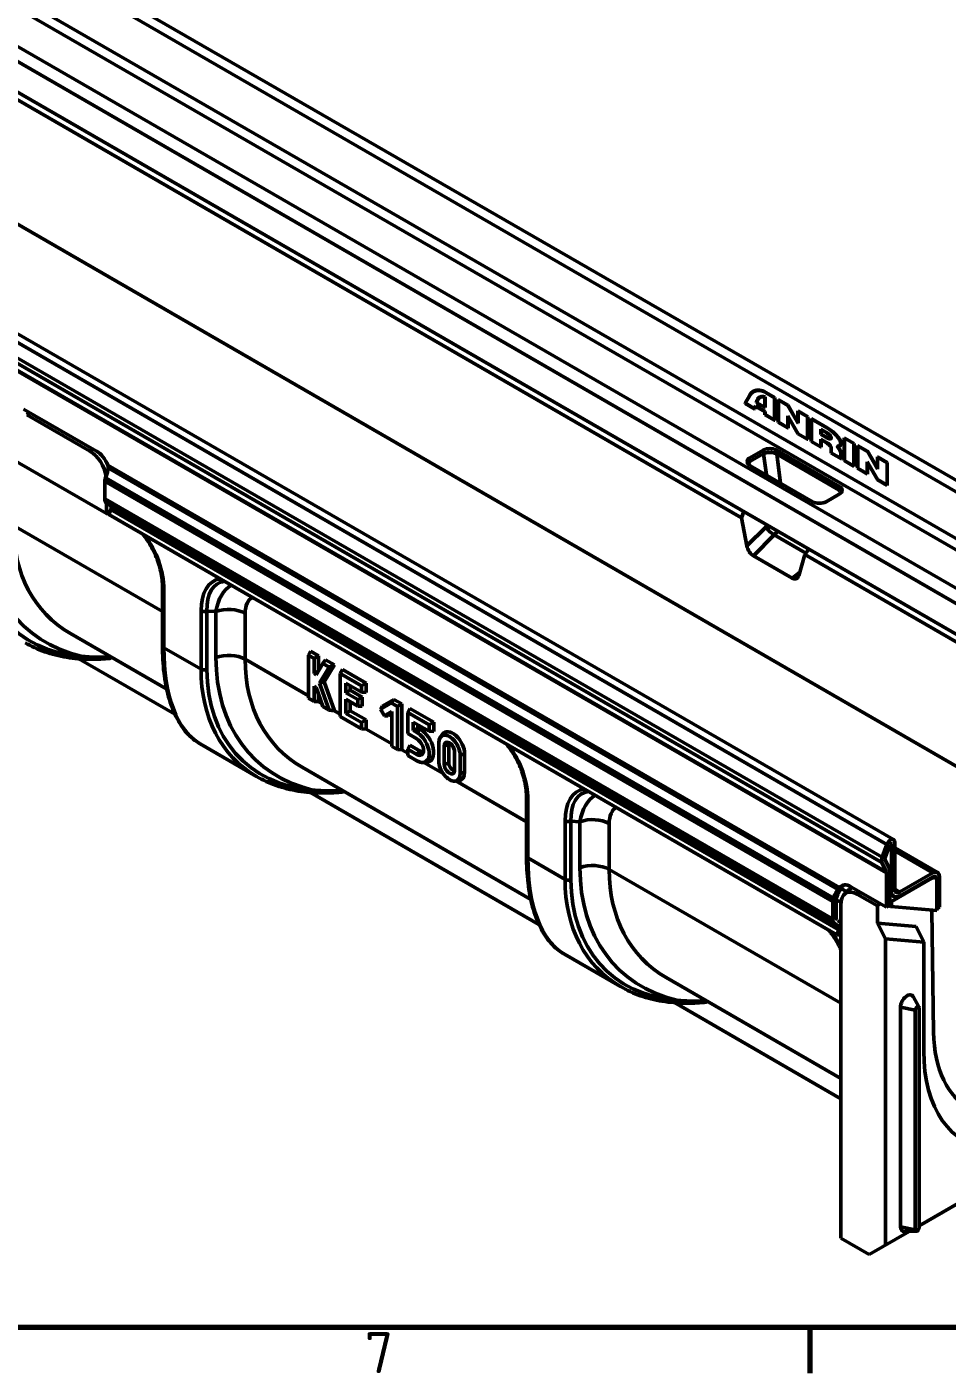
# Model space of a CAD drawing. Header units: millimetres. Extents: x 0 to 1485, y 0 to 1050.
# Drawn here: x 203.9 to 400.6, y 15.3 to 302.9 of the extents above; entities that cross this region are included whole.
import ezdxf

# ---------------------------------------------------------------- set-up
doc = ezdxf.new("R2010")
doc.units = ezdxf.units.MM
doc.header["$LTSCALE"] = 2.5
doc.linetypes.add('Durchgehend', pattern=[0])
for name, color, linetype, lineweight in [('Rahmen (ISO)', 7, 'Continuous', 70), ('Sichtbare Kanten(DIN)', 7, 'Durchgehend', 50), ('Sichtbare tangentiale Kanten(DIN)', 7, 'Durchgehend', 50)]:
    doc.layers.add(name, color=color, linetype=linetype, lineweight=lineweight)
doc.styles.add('Notiztext (DIN)', font='isocpeur.ttf')

# ---------------------------------------------------------------- blocks, each defined once
blk = doc.blocks.new('Ränder Standardrahmen')
at = {"layer": 'Rahmen (ISO)'}
blk.add_line((148.5, 10), (148.5, 6.1), dxfattribs=at)
at = {"layer": 'Rahmen (ISO)', "flags": 128}
blk.add_lwpolyline([(10, 10), (10, 410), (584, 410), (584, 10), (10, 10)], dxfattribs=at)
at = {"layer": 'Rahmen (ISO)', "insert": (110.45, 6.1), "char_height": 3.5, "attachment_point": 7, "style": 'Notiztext (DIN)'}
blk.add_mtext('7', dxfattribs=at)

msp = doc.modelspace()

# ---------------------------------------------------------------- linework, layer by layer
at = {"layer": 'Sichtbare Kanten(DIN)'}
for p, q in [((109.109, 375.403), (462.309, 171.483)), ((98.054, 348.907), (451.254, 144.987)), ((389.123, 129.229), (35.923, 333.149)), ((192.667, 292.649), (356.641, 197.978)), ((361.879, 224.757), (363.749, 223.676)), ((363.696, 223.646), (361.879, 224.695)), ((357.386, 222.452), (358.446, 224.289)), ((357.386, 222.452), (357.454, 222.477)), ((359.507, 221.227), (357.386, 222.452)), ((358.5, 224.288), (357.454, 222.477)), ((357.454, 222.477), (357.472, 222.466)), ((358.494, 224.234), (357.471, 222.463)), ((357.471, 222.463), (357.474, 222.479)), ((357.471, 222.463), (359.465, 221.312)), ((358.511, 224.276), (357.474, 222.479)), ((359.465, 221.312), (359.607, 221.884)), ((359.648, 221.799), (359.507, 221.227)), ((359.517, 221.3), (359.654, 221.856)), ((359.607, 221.884), (361.681, 220.686)), ((359.648, 221.799), (359.667, 221.849)), ((361.628, 220.655), (359.648, 221.799)), ((359.792, 222.634), (359.824, 222.76)), ((359.792, 222.634), (359.854, 222.663)), ((361.681, 221.543), (359.792, 222.634)), ((359.879, 222.763), (359.854, 222.663)), ((359.854, 222.663), (359.861, 222.659)), ((359.875, 222.716), (359.86, 222.656)), ((359.86, 222.656), (361.628, 221.635)), ((359.966, 222.998), (359.983, 223.037)), ((361.628, 221.635), (361.628, 223.805)), ((361.628, 221.635), (361.681, 221.621)), ((361.638, 221.633), (361.681, 221.608)), ((361.681, 223.855), (361.681, 221.543)), ((363.696, 223.646), (363.749, 223.676)), ((363.696, 218.869), (363.696, 223.646)), ((363.749, 223.676), (363.749, 218.778)), ((364.457, 223.268), (366.578, 222.044)), ((364.457, 218.369), (364.457, 223.268)), ((364.51, 223.176), (364.524, 223.229)), ((366.556, 221.995), (364.51, 223.176)), ((364.51, 223.176), (364.51, 218.4)), ((364.512, 223.236), (364.512, 223.187)), ((366.556, 221.995), (366.589, 222.024)), ((368.752, 218.191), (366.556, 221.995)), ((366.578, 222.044), (368.699, 218.369)), ((203.236, 221.227), (218.793, 212.246)), ((203.943, 220.002), (217.378, 212.246)), ((359.465, 221.312), (359.517, 221.3)), ((359.475, 221.31), (359.521, 221.283)), ((361.628, 220.655), (361.681, 220.686)), ((361.628, 220.002), (361.628, 220.655)), ((361.628, 220.002), (361.681, 220.033)), ((363.749, 218.778), (361.628, 220.002)), ((361.681, 220.686), (361.681, 220.033)), ((361.681, 220.033), (363.696, 218.869)), ((363.696, 218.869), (363.749, 218.855)), ((363.707, 218.867), (363.749, 218.842)), ((366.525, 217.236), (366.525, 219.772)), ((366.525, 219.772), (368.721, 215.968)), ((366.578, 219.594), (366.589, 219.661)), ((366.578, 219.594), (366.578, 217.145)), ((368.699, 215.92), (366.578, 219.594)), ((366.581, 219.61), (366.581, 219.676)), ((368.699, 220.819), (370.821, 219.594)), ((368.699, 218.369), (368.699, 220.819)), ((368.752, 220.727), (368.766, 220.78)), ((370.768, 219.563), (368.752, 220.727)), ((368.752, 220.727), (368.752, 218.191)), ((368.755, 220.787), (368.755, 220.737)), ((370.768, 219.563), (370.821, 219.594)), ((370.768, 214.787), (370.768, 219.563)), ((370.821, 219.594), (370.821, 214.695)), ((371.528, 214.287), (371.528, 219.186)), ((371.528, 219.186), (374.922, 217.226)), ((371.581, 219.094), (371.595, 219.147)), ((371.581, 219.094), (371.581, 214.317)), ((374.922, 217.165), (371.581, 219.094)), ((371.583, 219.154), (371.583, 219.104)), ((364.457, 218.369), (364.51, 218.4)), ((366.578, 217.145), (364.457, 218.369)), ((364.51, 218.4), (366.525, 217.236)), ((366.525, 217.236), (366.578, 217.222)), ((366.535, 217.234), (366.578, 217.209)), ((368.699, 218.369), (368.752, 218.323)), ((368.699, 215.92), (368.741, 215.957)), ((370.821, 214.695), (368.699, 215.92)), ((368.721, 215.968), (370.768, 214.787)), ((368.752, 218.306), (368.732, 218.341)), ((373.596, 215.808), (373.596, 216.91)), ((373.596, 216.91), (374.71, 216.267)), ((373.596, 215.808), (373.649, 215.838)), ((374.71, 215.165), (373.596, 215.808)), ((373.649, 216.818), (373.663, 216.871)), ((373.649, 216.818), (373.649, 215.838)), ((374.71, 216.206), (373.649, 216.818)), ((373.649, 215.838), (374.71, 215.226)), ((373.652, 216.878), (373.652, 216.828)), ((370.768, 214.787), (370.821, 214.773)), ((370.778, 214.784), (370.821, 214.759)), ((371.528, 214.287), (371.581, 214.317)), ((373.649, 213.062), (371.528, 214.287)), ((371.581, 214.317), (373.596, 213.154)), ((373.596, 213.154), (373.596, 214.787)), ((373.596, 214.787), (374.71, 214.144)), ((373.596, 213.154), (373.649, 213.14)), ((373.606, 213.151), (373.649, 213.126)), ((373.649, 214.695), (373.663, 214.748)), ((373.649, 214.695), (373.649, 213.062)), ((374.71, 214.083), (373.649, 214.695)), ((373.652, 214.705), (373.652, 214.755)), ((375.485, 214.933), (375.442, 214.938)), ((375.77, 211.837), (375.77, 212.98)), ((375.823, 212.95), (375.823, 211.868)), ((377.154, 213.227), (377.17, 213.267)), ((378.599, 215.103), (380.72, 213.879)), ((378.599, 210.204), (378.599, 215.103)), ((378.652, 215.011), (378.666, 215.064)), ((378.652, 215.011), (378.652, 210.235)), ((380.667, 213.848), (378.652, 215.011)), ((378.654, 215.071), (378.654, 215.022)), ((380.667, 213.848), (380.72, 213.879)), ((380.667, 209.071), (380.667, 213.848)), ((380.72, 213.879), (380.72, 208.98)), ((381.427, 213.47), (383.548, 212.246)), ((381.427, 208.571), (381.427, 213.47)), ((381.48, 213.378), (381.494, 213.431)), ((383.526, 212.197), (381.48, 213.378)), ((381.48, 213.378), (381.48, 208.602)), ((381.483, 213.438), (381.483, 213.389)), ((200.408, 210.748), (220.914, 198.909)), ((358.446, 210.817), (361.275, 212.45)), ((361.275, 211.633), (358.446, 210)), ((364.103, 212.45), (377.538, 204.693)), ((377.538, 203.876), (364.103, 211.633)), ((375.77, 211.837), (375.823, 211.868)), ((378.104, 210.49), (375.77, 211.837)), ((375.823, 211.868), (378.051, 210.582)), ((377.839, 211.133), (377.839, 211.786)), ((377.892, 211.756), (377.892, 211.102)), ((378.051, 210.582), (378.051, 210.711)), ((378.051, 210.582), (378.104, 210.568)), ((378.061, 210.579), (378.104, 210.554)), ((378.104, 210.735), (378.104, 210.49)), ((378.599, 210.204), (378.652, 210.235)), ((380.72, 208.98), (378.599, 210.204)), ((378.652, 210.235), (380.667, 209.071)), ((383.495, 207.438), (383.495, 209.975)), ((383.495, 209.975), (385.692, 206.17)), ((383.526, 212.197), (383.559, 212.226)), ((385.723, 208.393), (383.526, 212.197)), ((383.548, 212.246), (385.67, 208.571)), ((385.67, 211.021), (387.791, 209.796)), ((385.67, 208.571), (385.67, 211.021)), ((385.723, 210.929), (385.737, 210.982)), ((387.738, 209.765), (385.723, 210.929)), ((385.723, 210.929), (385.723, 208.393)), ((385.726, 210.989), (385.726, 210.939)), ((371.881, 201.427), (358.446, 209.184)), ((380.667, 209.071), (380.72, 209.057)), ((380.677, 209.069), (380.72, 209.044)), ((381.427, 208.571), (381.48, 208.602)), ((383.548, 207.347), (381.427, 208.571)), ((381.48, 208.602), (383.495, 207.438)), ((383.495, 207.438), (383.548, 207.424)), ((383.506, 207.436), (383.548, 207.411)), ((383.548, 209.796), (383.56, 209.863)), ((383.548, 209.796), (383.548, 207.347)), ((385.67, 206.122), (383.548, 209.796)), ((383.551, 209.812), (383.551, 209.878)), ((385.67, 208.571), (385.723, 208.525)), ((385.723, 208.508), (385.703, 208.543)), ((387.738, 209.765), (387.791, 209.796)), ((387.738, 204.989), (387.738, 209.765)), ((387.791, 209.796), (387.791, 204.897)), ((220.56, 205.805), (220.56, 202.034)), ((220.867, 206.911), (220.711, 206.522)), ((385.67, 206.122), (385.711, 206.159)), ((387.791, 204.897), (385.67, 206.122)), ((385.692, 206.17), (387.738, 204.989)), ((387.738, 204.989), (387.791, 204.975)), ((387.748, 204.986), (387.791, 204.961)), ((377.538, 203.06), (374.71, 201.427)), ((220.914, 201.158), (220.914, 198.909)), ((220.914, 198.909), (221.541, 198.865)), ((220.974, 201.119), (221.768, 200.66)), ((221.88, 199.739), (221.472, 198.687)), ((221.472, 198.687), (377.035, 108.872)), ((356.641, 197.978), (357.159, 199.312)), ((357.79, 191.974), (356.641, 197.978)), ((367.448, 185.105), (359.166, 189.886)), ((370.151, 190.179), (368.859, 185.583)), ((371.047, 191.294), (370.151, 190.179)), ((370.151, 190.179), (449.663, 144.272)), ((232.914, 170.647), (232.914, 183.147)), ((233.822, 161.375), (213.237, 173.261)), ((235.579, 156.013), (215.019, 167.884)), ((264.107, 168.64), (264.557, 169.494)), ((264.107, 168.64), (265.289, 167.957)), ((264.107, 159.436), (264.107, 168.64)), ((264.557, 169.494), (266.254, 168.514)), ((265.289, 167.957), (266.254, 168.514)), ((265.289, 167.957), (265.289, 164.724)), ((265.728, 164.47), (267.184, 166.863)), ((266.254, 168.514), (266.254, 165.334)), ((267.184, 166.863), (267.735, 167.659)), ((267.184, 166.863), (268.517, 166.094)), ((267.735, 167.659), (269.648, 166.554)), ((265.289, 164.724), (266.203, 165.252)), ((265.289, 164.724), (265.728, 164.47)), ((268.517, 166.094), (266.444, 162.688)), ((269.648, 166.554), (267.442, 162.929)), ((268.517, 166.094), (269.648, 166.554)), ((270.895, 164.721), (271.345, 165.575)), ((270.895, 164.721), (275.471, 162.078)), ((270.895, 155.517), (270.895, 164.721)), ((271.345, 165.575), (276.436, 162.635)), ((265.289, 161.987), (265.289, 158.754)), ((265.728, 161.733), (265.289, 161.987)), ((267.184, 157.66), (265.728, 161.733)), ((267.442, 162.929), (266.444, 162.688)), ((266.444, 162.688), (268.517, 156.89)), ((267.442, 162.929), (269.648, 156.756)), ((272.077, 162.673), (272.077, 160.609)), ((275.471, 160.713), (272.077, 162.673)), ((272.077, 160.609), (273.042, 161.166)), ((273.042, 162.116), (273.042, 161.166)), ((273.042, 161.166), (275.587, 159.696)), ((275.471, 162.078), (276.436, 162.635)), ((275.471, 162.078), (275.471, 160.713)), ((276.436, 162.635), (276.436, 160.676)), ((265.289, 158.754), (264.107, 159.436)), ((265.289, 158.754), (266.254, 158.716)), ((266.254, 160.263), (266.254, 158.716)), ((272.077, 160.609), (274.623, 159.139)), ((274.623, 157.774), (272.077, 159.243)), ((272.077, 159.243), (272.077, 156.2)), ((273.042, 158.687), (273.042, 156.756)), ((274.623, 159.139), (275.587, 159.696)), ((274.623, 159.139), (274.623, 157.774)), ((275.471, 160.713), (276.436, 160.676)), ((275.587, 159.696), (275.587, 157.736)), ((279.487, 157.118), (281.775, 158.439)), ((279.83, 157.736), (282.376, 159.206)), ((281.775, 158.439), (282.376, 159.206)), ((281.775, 158.439), (283.108, 157.669)), ((282.376, 159.206), (284.073, 158.226)), ((283.108, 157.669), (284.073, 158.226)), ((284.073, 158.226), (284.073, 148.428)), ((268.517, 156.89), (267.184, 157.66)), ((268.517, 156.89), (269.648, 156.756)), ((275.471, 152.875), (270.895, 155.517)), ((272.077, 156.2), (273.042, 156.756)), ((272.077, 156.2), (275.471, 154.24)), ((273.042, 156.756), (276.436, 154.797)), ((274.623, 157.774), (275.587, 157.736)), ((279.83, 157.736), (279.487, 157.118)), ((280.323, 155.67), (279.487, 157.118)), ((281.926, 156.595), (280.323, 155.67)), ((280.323, 155.67), (281.03, 155.658)), ((281.926, 156.175), (281.03, 155.658)), ((281.926, 149.148), (281.926, 156.595)), ((283.108, 157.669), (283.108, 148.466)), ((285.77, 157.246), (285.32, 156.392)), ((285.32, 151.892), (285.32, 156.392)), ((285.32, 156.392), (289.896, 153.75)), ((285.77, 157.246), (290.861, 154.307)), ((275.471, 154.24), (276.436, 154.797)), ((275.471, 154.24), (275.471, 152.875)), ((275.471, 152.875), (276.436, 152.837)), ((276.436, 154.797), (276.436, 152.837)), ((286.502, 154.344), (286.502, 152.574)), ((289.896, 152.385), (286.502, 154.344)), ((286.502, 152.574), (287.467, 153.131)), ((286.502, 152.574), (287.269, 152.132)), ((287.467, 153.788), (287.467, 153.131)), ((287.467, 153.131), (287.976, 152.837)), ((289.896, 153.75), (290.861, 154.307)), ((289.896, 153.75), (289.896, 152.385)), ((290.861, 154.307), (290.861, 152.347)), ((253.033, 142.727), (240.997, 149.676)), ((287.269, 150.767), (285.32, 151.892)), ((289.896, 152.385), (290.861, 152.347)), ((291.939, 146.01), (291.939, 149.929)), ((292.247, 151.075), (292.731, 151.761)), ((283.108, 148.466), (281.926, 149.148)), ((283.108, 148.466), (284.073, 148.428)), ((285.32, 148.554), (285.77, 149.408)), ((285.32, 147.189), (285.32, 148.554)), ((285.32, 148.554), (287.269, 147.429)), ((287.269, 146.064), (285.32, 147.189)), ((285.77, 149.408), (287.976, 148.134)), ((293.121, 145.327), (293.121, 149.246)), ((294.085, 149.506), (294.085, 145.587)), ((295.333, 147.969), (295.333, 144.05)), ((296.515, 147.287), (296.515, 143.368)), ((297.479, 147.546), (297.479, 143.627)), ((311.604, 116.468), (262.734, 144.683)), ((288.586, 145.712), (289.422, 145.788)), ((295.374, 141.74), (296.21, 141.817)), ((313.361, 111.106), (264.516, 139.307)), ((310.696, 125.739), (310.696, 138.239)), ((386.688, 125.453), (387.727, 128.199)), ((388.344, 128.157), (387.306, 125.412)), ((388.675, 118.246), (388.675, 128.248)), ((389.382, 128.657), (389.382, 118.655)), ((398.514, 122.224), (389.382, 127.496)), ((387.587, 122.266), (386.635, 124.354)), ((387.288, 125.045), (388.24, 122.957)), ((387.614, 114.776), (387.614, 122.125)), ((388.321, 122.533), (388.321, 115.185)), ((388.675, 116.001), (397.337, 121.002)), ((390.443, 118.042), (397.514, 122.125)), ((397.514, 121.308), (390.443, 117.226)), ((398.087, 121.076), (397.606, 121.354)), ((398.928, 121.308), (398.928, 114.776)), ((377.921, 118.821), (379.171, 118.1)), ((378.58, 117.513), (379.605, 118.53)), ((380.013, 119.165), (387.614, 114.776)), ((398.398, 120.39), (398.398, 114.093)), ((376.124, 112.22), (376.124, 115.99)), ((376.275, 116.707), (376.431, 117.097)), ((376.831, 116.398), (376.831, 112.628)), ((376.831, 116.389), (377.9, 115.771)), ((377.255, 117.573), (376.881, 116.637)), ((377.892, 44.047), (377.892, 115.491)), ((385.67, 115.082), (381.427, 117.532)), ((385.67, 115.082), (386.253, 115.562)), ((385.67, 111.4), (385.67, 115.082)), ((387.614, 114.776), (388.321, 115.185)), ((388.203, 115.116), (388.545, 114.973)), ((389.193, 117.102), (388.321, 117.605)), ((388.321, 116.205), (388.675, 116.001)), ((388.321, 115.284), (388.675, 115.08)), ((388.545, 114.973), (388.675, 115.08)), ((388.675, 115.08), (388.675, 116.001)), ((388.545, 114.973), (398.398, 114.093)), ((397.078, 114.211), (397.337, 114.062)), ((397.337, 114.062), (397.694, 88.079)), ((398.928, 114.776), (398.398, 114.47)), ((377.331, 110.845), (376.537, 111.304)), ((377.035, 108.872), (377.443, 109.925)), ((377.038, 112.17), (377.184, 112.085)), ((377.184, 111.898), (377.892, 111.49)), ((377.892, 109.447), (377.647, 108.818)), ((385.67, 111.4), (393.956, 110.66)), ((387.438, 108.022), (385.67, 111.4)), ((395.569, 107.296), (393.956, 110.66)), ((377.647, 108.818), (377.035, 108.872)), ((395.569, 107.296), (387.438, 108.022)), ((387.438, 42.618), (387.438, 108.022)), ((395.569, 84.056), (395.569, 107.296)), ((330.814, 97.82), (318.779, 104.769)), ((377.892, 78.197), (340.516, 99.776)), ((394.538, 93.471), (393.308, 95.707)), ((377.892, 73.849), (342.298, 94.399)), ((390.62, 46.497), (390.62, 93.445)), ((393.73, 45.843), (393.73, 92.792)), ((394.58, 93.282), (394.58, 46.334)), ((394.58, 46.742), (463.098, 86.301)), ((383.902, 40.577), (377.892, 44.047)), ((383.902, 40.577), (392.444, 45.509)), ((393.97, 45.54), (391.419, 45.488))]:
    msp.add_line(p, q, dxfattribs=at)
for centre, major_axis, ratio, start_param, end_param in [((361.879, 220.326), (-2.714, 4.7), 0.5773503, 5.4977871, 6.6049359), ((361.879, 220.326), (-2.676, 4.635), 0.5773503, 5.4977871, 6.6049359), ((361.914, 220.346), (-2.699, 4.675), 0.5773503, 5.8686219, 6.6049359), ((361.914, 220.346), (-2.69, 4.66), 0.5773503, 5.5773917, 6.6049359), ((362.335, 220.585), (-1.831, 3.171), 0.5773503, 5.7532065, 6.8236048), ((362.335, 220.585), (-1.793, 3.106), 0.5773503, 5.7803822, 6.8236048), ((362.371, 220.606), (-1.816, 3.146), 0.5773503, 5.871519, 6.8236048), ((362.371, 220.606), (-1.808, 3.131), 0.5773503, 5.7708753, 6.7037196), ((377.189, 213.248), (-0.0144, 0.025), 0.5773503, 5.9948561, 6.7037196), ((217.378, 208.163), (2.5, -4.33), 0.5773503, 0.9653642, 2.3561945), ((218.793, 208.98), (2, -3.464), 0.5773503, 1.3246475, 2.3561945), ((359.86, 210), (-2, 0), 0.5773503, 5.4977871, 7.0685835), ((359.86, 209.184), (-2, 0), 0.5773503, 5.4977871, 5.9218182), ((362.689, 211.633), (2, 0), 0.5773503, 0.7853982, 2.3561945), ((362.689, 210.817), (-2, 0), 0.5773503, 3.9269908, 5.4977871), ((378.104, 210.98), (-0.188, 0.325), 0.5773503, 0.7853982, 2.1548366), ((378.104, 210.98), (0.15, -0.26), 0.5773503, 3.9269908, 5.4977871), ((218.039, 208.544), (-1.109, -4.484), 0.6928203, 1.3734008, 1.7684656), ((221.621, 206.417), (-0.75, -1.299), 0.5773503, 4.9573676, 5.4977871), ((376.124, 203.876), (2, 0), 0.5773503, 5.4977871, 7.0685835), ((221.975, 202.851), (-1, -1.732), 0.5773503, 5.4977871, 6.2826297), ((373.295, 202.243), (-2, 0), 0.5773503, 0.7853982, 2.3561945), ((376.124, 203.06), (2, 0), 0.5773503, 0.3613671, 0.7853982), ((221.267, 199.794), (0.5, 0.866), 0.5773503, 4.9741884, 6.2826297), ((359.161, 191.613), (0.951, -1.832), 0.5738485, 4.2329504, 5.5510665), ((367.499, 186.8), (0.927, -1.799), 0.5968227, 5.5349956, 6.8531117), ((287.976, 149.506), (2.04, -3.533), 0.5773503, 6.0228901, 8.6393798), ((294.934, 149.016), (-1.8, 3.118), 0.5773503, 3.9269908, 6.5434805), ((287.269, 149.098), (1.858, -3.218), 0.5773503, 5.4977871, 8.6393798), ((287.269, 149.098), (1.022, -1.77), 0.5773503, 5.4977871, 8.6393798), ((294.227, 148.608), (-1.618, 2.802), 0.5773503, 3.9269908, 7.0685835), ((294.227, 148.608), (-0.782, 1.354), 0.5773503, 3.9269908, 7.0685835), ((294.934, 149.016), (-0.6, 1.039), 0.5773503, 0.2972158, 0.7853982), ((287.976, 149.506), (0.84, -1.455), 0.5773503, 5.4977871, 6.1471137), ((294.227, 144.689), (1.618, -2.802), 0.5773503, 3.9269908, 7.0685835), ((294.227, 144.689), (0.782, -1.354), 0.5773503, 3.9269908, 7.0685835), ((294.934, 145.097), (0.6, -1.039), 0.5773503, 3.9269908, 5.9859695), ((294.934, 145.097), (1.8, -3.118), 0.5773503, 6.0228901, 7.0685835), ((388.498, 128.146), (0.625, 1.083), 0.5773503, 5.4977871, 8.1298969), ((388.498, 128.146), (0.125, 0.217), 0.5773503, 5.4977871, 8.1298969), ((387.614, 125.391), (-0.75, -1.299), 0.5773503, 4.9883043, 5.8925783), ((387.614, 125.391), (-0.25, -0.433), 0.5773503, 4.9883043, 5.8925783), ((387.261, 121.921), (0.25, 0.433), 0.5773503, 5.4977871, 5.8925783), ((387.261, 121.921), (0.75, 1.299), 0.5773503, 5.4977871, 5.8925783), ((397.337, 119.777), (0.75, 1.299), 0.5773503, 5.4977871, 7.0685835), ((397.514, 120.492), (1, 1.732), 0.5773503, 5.4977871, 7.0685835), ((397.514, 120.492), (0.5, 0.866), 0.5773503, 5.5824144, 7.0685835), ((379.259, 115.464), (1.109, 4.484), 0.6928203, 0.9783359, 1.3734008), ((380.084, 115.94), (1.109, 4.484), 0.6928203, 1.1142662, 1.3734008), ((380.013, 115.899), (-2, 3.464), 0.5773503, 5.4977871, 6.5293342), ((381.427, 113.449), (-2.5, 4.33), 0.5773503, 5.4977871, 7.0685835), ((380.72, 116.307), (-2, 3.464), 0.5773503, 0.1777106, 0.2461488), ((382.665, 114.164), (-2.686, 4.652), 0.5773503, 6.1559078, 6.4340572), ((390.443, 119.267), (-1.25, -2.165), 0.5773503, 5.4977871, 7.0685835), ((390.443, 119.267), (-0.75, -1.299), 0.5773503, 5.4977871, 7.0685835), ((425.268, 101.202), (-21, -36.373), 0.5773503, 5.4977871, 8.6393798), ((377.184, 116.602), (0.75, 1.299), 0.5773503, 1.815775, 2.3561945), ((377.184, 116.602), (-0.25, -0.433), 0.5773503, 4.9573676, 5.4977871), ((423.5, 103.447), (-18.25, -31.61), 0.5773503, 5.5135155, 8.6236514), ((377.538, 113.036), (-1, -1.732), 0.5773503, 5.4977871, 6.2826297), ((377.538, 113.036), (-0.5, -0.866), 0.5773503, 5.4977871, 6.2826297), ((376.831, 109.979), (0.5, 0.866), 0.5773503, 4.9741884, 6.2826297), ((392.034, 94.262), (1, 1.732), 0.5773503, 5.9471685, 8.6393798), ((394.155, 93.037), (0.301, 0.521), 0.5773503, 5.4977871, 8.6393798), ((392.034, 47.313), (-1, -1.732), 0.5773503, 5.4977871, 6.6192021), ((394.155, 46.088), (-0.301, -0.521), 0.5773503, 5.4977871, 8.6393798)]:
    msp.add_ellipse(centre, major_axis=major_axis, ratio=ratio, start_param=start_param, end_param=end_param, dxfattribs=at)
msp.add_rational_spline([(361.628, 223.805), (361.655, 223.824), (361.681, 223.843)], [1, 1.00000000002, 1.00000000001], degree=2, dxfattribs=at)
for points, knots in [([(374.71, 216.267), (375.001, 216.098), (375.435, 215.758), (375.765, 215.323), (375.852, 215.056), (375.765, 214.89), (375.435, 214.835), (375.001, 214.996), (374.71, 215.165)], [-3.1415927, -3.1415927, -3.1415927, -3.1415927, -2.3561945, -1.9634954, -1.5707963, -1.1780972, -0.7853982, 0, 0, 0, 0]), ([(374.71, 215.226), (374.987, 215.065), (375.54, 214.852), (375.77, 214.975), (375.77, 215.232), (375.54, 215.62), (374.987, 216.045), (374.71, 216.206)], [-1.5707963, -1.5707963, -1.5707963, -1.5707963, -0.7853982, 0, 0, 0.7853982, 1.5707963, 1.5707963, 1.5707963, 1.5707963]), ([(377.046, 213.29), (377.433, 213.288), (377.828, 213.486), (377.86, 214.083), (377.564, 214.849), (376.617, 216.004), (375.487, 216.839), (374.922, 217.165)], [-2.3259297, -2.3259297, -2.3259297, -2.3259297, -1.7444473, -1.4537061, -1.1629649, -0.5814824, 0, 0, 0, 0]), ([(374.71, 214.144), (375.001, 213.976), (375.435, 213.635), (375.765, 213.2), (375.823, 213.022), (375.823, 212.95)], [-3.1415927, -3.1415927, -3.1415927, -3.1415927, -2.3561945, -1.9634954, -1.5707963, -1.5707963, -1.5707963, -1.5707963]), ([(374.943, 215.103), (375.162, 214.997), (375.502, 214.888), (375.743, 214.93), (375.803, 214.99), (375.816, 215.012)], [0.1805446, 0.1805446, 0.1805446, 0.1805446, 0.7853982, 1.1780972, 1.3603397, 1.3603397, 1.3603397, 1.3603397]), ([(375.485, 214.933), (375.491, 214.932), (375.682, 214.908), (375.804, 214.958), (375.823, 215.076)], [-0.80845645, -0.80845645, -0.80845645, -0.80845645, -0.78539816, -0.06819823, -0.06819823, -0.06819823, -0.06819823]), ([(377.046, 213.29), (377.059, 213.289), (377.073, 213.288), (377.1, 213.286), (377.113, 213.285), (377.127, 213.284)], [-0.016314016, -0.016314016, -0.016314016, -0.016314016, -0.008119717, -0.008119717, 0, 0, 0, 0]), ([(377.179, 213.274), (377.438, 213.287), (377.635, 213.364), (377.797, 213.536), (377.828, 213.583), (377.851, 213.634)], [-0.72039443, -0.72039443, -0.72039443, -0.72039443, -0.32083258, -0.32083258, -0.19554507, -0.19554507, -0.19554507, -0.19554507]), ([(221.22, 209.255), (221.27, 209.128), (221.304, 208.982), (221.31, 208.78), (221.308, 208.725), (221.302, 208.671)], [0.3481471, 0.3481471, 0.3481471, 0.3481471, 0.4317919, 0.4317919, 0.46276079, 0.46276079, 0.46276079, 0.46276079]), ([(232.914, 183.147), (232.914, 183.683), (232.882, 184.239), (232.753, 185.372), (232.656, 185.95), (232.399, 187.115), (232.238, 187.701), (231.858, 188.869), (231.638, 189.45), (231.147, 190.586), (230.876, 191.14), (230.295, 192.202), (229.987, 192.71), (229.349, 193.66), (229.022, 194.104), (228.681, 194.525)], [-1.0974371, -1.0974371, -1.0974371, -1.0974371, -0.9491555, -0.9491555, -0.800874, -0.800874, -0.6525924, -0.6525924, -0.5043109, -0.5043109, -0.3577959, -0.3577959, -0.2155561, -0.2155561, -0.0804308, -0.0804308, -0.0804308, -0.0804308]), ([(203.535, 171.305), (204.198, 170.922), (204.884, 170.569), (206.295, 169.925), (207.02, 169.633), (208.508, 169.114), (209.27, 168.886), (210.827, 168.493), (211.622, 168.328), (213.241, 168.063), (214.064, 167.962), (214.901, 167.893)], [0.78539816, 0.78539816, 0.78539816, 0.78539816, 0.85301939, 0.85301939, 0.92064061, 0.92064061, 0.98826184, 0.98826184, 1.05588307, 1.05588307, 1.12350429, 1.12350429, 1.12350429, 1.12350429]), ([(240.997, 149.676), (240.468, 149.981), (239.961, 150.335), (238.998, 151.133), (238.541, 151.577), (237.679, 152.55), (237.275, 153.079), (236.518, 154.216), (236.167, 154.824), (235.518, 156.115), (235.22, 156.798), (234.678, 158.235), (234.434, 158.988), (234, 160.561), (233.81, 161.381), (233.484, 163.082), (233.348, 163.963), (233.131, 165.781), (233.05, 166.719), (232.941, 168.646), (232.914, 169.635), (232.914, 170.647)], [-0.78539816, -0.78539816, -0.78539816, -0.78539816, -0.70685835, -0.70685835, -0.62831853, -0.62831853, -0.54977871, -0.54977871, -0.4712389, -0.4712389, -0.39269908, -0.39269908, -0.31415927, -0.31415927, -0.23561945, -0.23561945, -0.15707963, -0.15707963, -0.07853982, -0.07853982, 0, 0, 0, 0]), ([(214.901, 167.893), (215.338, 167.858), (215.78, 167.83), (216.671, 167.792), (217.12, 167.78), (218.026, 167.775), (218.483, 167.78), (219.402, 167.806), (219.865, 167.828), (220.796, 167.886), (221.265, 167.923), (221.736, 167.967)], [0, 0, 0, 0, 0.335326, 0.335326, 0.6706519, 0.6706519, 1.0059779, 1.0059779, 1.3413038, 1.3413038, 1.6766298, 1.6766298, 1.6766298, 1.6766298]), ([(222.068, 168.162), (222.049, 168.136), (222.029, 168.112), (221.942, 168.03), (221.865, 167.99), (221.766, 167.971), (221.751, 167.969), (221.736, 167.967)], [0.04943643, 0.04943643, 0.04943643, 0.04943643, 0.07585795, 0.07585795, 0.15222299, 0.15222299, 0.16574906, 0.16574906, 0.16574906, 0.16574906]), ([(310.696, 138.239), (310.696, 138.776), (310.663, 139.331), (310.534, 140.465), (310.437, 141.043), (310.18, 142.207), (310.02, 142.794), (309.64, 143.962), (309.42, 144.543), (308.928, 145.678), (308.657, 146.233), (308.077, 147.295), (307.768, 147.802), (307.131, 148.752), (306.804, 149.196), (306.463, 149.617)], [-1.0974371, -1.0974371, -1.0974371, -1.0974371, -0.9491555, -0.9491555, -0.800874, -0.800874, -0.6525924, -0.6525924, -0.5043109, -0.5043109, -0.3577959, -0.3577959, -0.2155561, -0.2155561, -0.0804308, -0.0804308, -0.0804308, -0.0804308]), ([(253.033, 142.727), (253.696, 142.344), (254.381, 141.991), (255.792, 141.347), (256.518, 141.056), (258.005, 140.537), (258.767, 140.308), (260.324, 139.915), (261.119, 139.75), (262.738, 139.485), (263.562, 139.385), (264.398, 139.316)], [0.78539816, 0.78539816, 0.78539816, 0.78539816, 0.85301939, 0.85301939, 0.92064061, 0.92064061, 0.98826184, 0.98826184, 1.05588307, 1.05588307, 1.12350429, 1.12350429, 1.12350429, 1.12350429]), ([(264.398, 139.316), (264.836, 139.28), (265.277, 139.253), (266.168, 139.214), (266.618, 139.203), (267.524, 139.197), (267.98, 139.203), (268.899, 139.229), (269.362, 139.25), (270.294, 139.309), (270.762, 139.346), (271.233, 139.39)], [0, 0, 0, 0, 0.3353132, 0.3353132, 0.6706263, 0.6706263, 1.0059395, 1.0059395, 1.3412526, 1.3412526, 1.6765658, 1.6765658, 1.6765658, 1.6765658]), ([(271.566, 139.584), (271.547, 139.558), (271.526, 139.535), (271.439, 139.453), (271.363, 139.413), (271.263, 139.394), (271.248, 139.392), (271.233, 139.39)], [0.04943643, 0.04943643, 0.04943643, 0.04943643, 0.07585795, 0.07585795, 0.15222298, 0.15222298, 0.16574906, 0.16574906, 0.16574906, 0.16574906]), ([(318.779, 104.769), (318.25, 105.074), (317.743, 105.428), (316.779, 106.225), (316.323, 106.67), (315.461, 107.643), (315.056, 108.171), (314.3, 109.308), (313.949, 109.917), (313.3, 111.208), (313.002, 111.891), (312.46, 113.328), (312.216, 114.081), (311.782, 115.654), (311.592, 116.474), (311.266, 118.174), (311.13, 119.055), (310.913, 120.874), (310.831, 121.812), (310.723, 123.739), (310.696, 124.728), (310.696, 125.739)], [-0.78539816, -0.78539816, -0.78539816, -0.78539816, -0.70685835, -0.70685835, -0.62831853, -0.62831853, -0.54977871, -0.54977871, -0.4712389, -0.4712389, -0.39269908, -0.39269908, -0.31415927, -0.31415927, -0.23561945, -0.23561945, -0.15707963, -0.15707963, -0.07853982, -0.07853982, 0, 0, 0, 0]), ([(377.302, 118.605), (377.333, 118.644), (377.363, 118.682), (377.47, 118.82), (377.535, 118.909), (377.586, 118.977)], [0.86685526, 0.86685526, 0.86685526, 0.86685526, 0.89782415, 0.89782415, 0.98146895, 0.98146895, 0.98146895, 0.98146895]), ([(378.293, 119.386), (378.266, 119.35), (378.239, 119.311), (378.124, 119.144), (378.03, 118.994), (377.888, 118.769), (377.838, 118.689), (377.785, 118.606)], [5.55478322, 5.55478322, 5.55478322, 5.55478322, 5.5957597, 5.5957597, 5.7189555, 5.7189555, 5.77630773, 5.77630773, 5.77630773, 5.77630773]), ([(377.892, 105.689), (377.753, 105.992), (377.608, 106.293), (377.204, 107.075), (376.934, 107.549), (376.36, 108.466), (376.057, 108.909), (375.606, 109.51), (375.469, 109.685), (375.331, 109.856)], [-0.47518096, -0.47518096, -0.47518096, -0.47518096, -0.39577468, -0.39577468, -0.26558249, -0.26558249, -0.13539029, -0.13539029, -0.08042895, -0.08042895, -0.08042895, -0.08042895]), ([(330.814, 97.82), (331.478, 97.437), (332.163, 97.084), (333.574, 96.44), (334.299, 96.149), (335.787, 95.629), (336.549, 95.401), (338.106, 95.008), (338.901, 94.843), (340.52, 94.578), (341.344, 94.477), (342.18, 94.409)], [0.78539816, 0.78539816, 0.78539816, 0.78539816, 0.85301939, 0.85301939, 0.92064061, 0.92064061, 0.98826184, 0.98826184, 1.05588307, 1.05588307, 1.12350429, 1.12350429, 1.12350429, 1.12350429]), ([(342.18, 94.409), (342.617, 94.373), (343.059, 94.345), (343.95, 94.307), (344.399, 94.296), (345.305, 94.29), (345.762, 94.295), (346.681, 94.322), (347.144, 94.343), (348.075, 94.401), (348.544, 94.438), (349.015, 94.483)], [0, 0, 0, 0, 0.3353136, 0.3353136, 0.6706273, 0.6706273, 1.0059409, 1.0059409, 1.3412546, 1.3412546, 1.6765682, 1.6765682, 1.6765682, 1.6765682]), ([(349.348, 94.677), (349.329, 94.651), (349.308, 94.628), (349.221, 94.545), (349.144, 94.506), (349.045, 94.486), (349.03, 94.484), (349.015, 94.483)], [0.04943643, 0.04943643, 0.04943643, 0.04943643, 0.07585795, 0.07585795, 0.15222298, 0.15222298, 0.16574906, 0.16574906, 0.16574906, 0.16574906])]:
    msp.add_open_spline(points, degree=3, knots=knots, dxfattribs=at)
for points, degree in [([(374.922, 217.226), (375.489, 216.899), (376.622, 216.061), (377.779, 214.655), (378.024, 213.548), (377.528, 213.246), (377.154, 213.227)], 3), ([(375.77, 212.98), (375.77, 213.109), (375.54, 213.497), (374.987, 213.922), (374.71, 214.083)], 3), ([(377.839, 211.786), (377.839, 211.977), (377.699, 212.439), (377.298, 213.002), (377.046, 213.29)], 3), ([(377.127, 213.284), (377.58, 213.291), (377.856, 213.491), (377.89, 213.842)], 3), ([(377.161, 213.244), (377.149, 213.257), (377.138, 213.271), (377.127, 213.284)], 3), ([(377.154, 213.227), (377.39, 212.946), (377.762, 212.398), (377.892, 211.945), (377.892, 211.756)], 3), ([(378.051, 210.711), (378.077, 210.724), (378.101, 210.736)], 2)]:
    msp.add_open_spline(points, degree=degree, dxfattribs=at)
at = {"layer": 'Sichtbare tangentiale Kanten(DIN)'}
for p, q in [((460.8, 169.89), (107.6, 373.81)), ((460.8, 159.888), (107.6, 363.808)), ((459.739, 158.051), (106.539, 361.971)), ((452.668, 153.968), (99.468, 357.888)), ((451.254, 151.519), (98.054, 355.439)), ((34.527, 332.119), (387.727, 128.199)), ((33.435, 328.274), (386.635, 124.354)), ((33.489, 329.373), (386.688, 125.453)), ((34.387, 326.186), (387.587, 122.266)), ((34.414, 326.045), (387.614, 122.125)), ((449.306, 117.878), (99.288, 319.961)), ((361.879, 224.695), (361.912, 224.737)), ((358.446, 224.289), (358.5, 224.288)), ((358.494, 224.234), (358.511, 224.276)), ((359.824, 222.76), (359.879, 222.763)), ((203.943, 220.002), (204.526, 220.482)), ((374.71, 216.206), (374.743, 216.247)), ((374.922, 217.165), (374.955, 217.207)), ((374.71, 215.165), (374.743, 215.207)), ((374.71, 214.083), (374.743, 214.124)), ((375.77, 212.98), (375.821, 212.988)), ((377.154, 213.227), (377.179, 213.274)), ((217.378, 212.246), (217.962, 212.725)), ((358.446, 210.817), (358.446, 210)), ((361.275, 212.45), (361.275, 211.633)), ((361.352, 211.675), (361.951, 207.16)), ((364.103, 212.45), (364.103, 211.633)), ((365, 205.4), (364.179, 211.59)), ((377.839, 211.786), (377.891, 211.794)), ((377.839, 211.133), (377.892, 211.141)), ((221.22, 209.255), (377.586, 118.977)), ((221.302, 208.671), (377.302, 118.605)), ((220.56, 205.805), (376.124, 115.99)), ((220.711, 206.522), (376.275, 116.707)), ((377.538, 204.693), (377.538, 203.876)), ((220.56, 202.034), (376.124, 112.22)), ((220.974, 201.119), (376.537, 111.304)), ((221.768, 200.66), (377.331, 110.845)), ((221.88, 199.739), (377.443, 109.925)), ((232.914, 177.965), (201.088, 196.339)), ((361.911, 196.095), (357.79, 191.974)), ((359.166, 189.886), (363.643, 194.363)), ((363.643, 194.363), (370.385, 190.47)), ((369.088, 186.398), (367.448, 185.105)), ((233.207, 170.238), (233.207, 182.738)), ((241.148, 178.153), (241.148, 165.654)), ((242.4, 165.578), (242.4, 178.077)), ((242.4, 178.077), (244.327, 177.944)), ((244.327, 177.944), (244.327, 168.142)), ((250.585, 167.762), (250.585, 177.564)), ((241.148, 165.654), (233.207, 170.238)), ((264.107, 159.955), (250.585, 167.762)), ((266.95, 158.314), (266.254, 158.716)), ((270.895, 156.036), (269.648, 156.756)), ((281.926, 149.668), (276.436, 152.837)), ((287.269, 152.132), (287.976, 152.837)), ((285.32, 147.708), (284.073, 148.428)), ((287.269, 147.429), (287.976, 148.134)), ((293.121, 149.246), (294.085, 149.506)), ((296.515, 147.287), (297.479, 147.546)), ((292.864, 143.352), (288.751, 145.727)), ((294.085, 145.587), (293.121, 145.327)), ((310.696, 133.057), (295.618, 141.762)), ((296.515, 143.368), (297.479, 143.627)), ((310.988, 125.331), (310.988, 137.831)), ((318.93, 133.246), (318.93, 120.746)), ((320.181, 120.67), (320.181, 133.17)), ((320.181, 133.17), (322.108, 133.037)), ((322.108, 133.037), (322.108, 123.235)), ((328.367, 122.855), (328.367, 132.657)), ((388.498, 128.351), (388.675, 128.248)), ((389.382, 126.82), (397.514, 122.125)), ((318.93, 120.746), (310.988, 125.331)), ((377.892, 94.262), (328.367, 122.855)), ((397.16, 121.104), (397.337, 121.002)), ((381.427, 117.532), (382.01, 118.012)), ((388.321, 118.45), (388.675, 118.246)), ((389.382, 118.655), (390.443, 118.042)), ((376.431, 117.097), (377.255, 117.573)), ((390.62, 93.445), (393.73, 92.792)), ((390.62, 46.497), (393.73, 45.843))]:
    msp.add_line(p, q, dxfattribs=at)
for centre, major_axis, ratio, start_param, end_param in [((239.843, 213.596), (-36.446, -38.823), 0.6804972, 5.6559463, 6.6560813), ((242.566, 211.175), (34.136, 34.242), 0.6881335, 2.5374237, 3.3228218), ((360.813, 198.461), (-0.662, -3), 0.6979017, 0.8299382, 0.9817849), ((363.277, 195.729), (-1.414, 1.414), 0.4472136, 0.9117383, 2.2298544), ((232.772, 209.103), (32.28, 34.386), 0.6804972, 2.5143537, 3.637858), ((223.809, 187.135), (-5.688, 11.948), 0.6261173, 4.0622863, 5.0318193), ((362.179, 198.095), (1.769, 4.718), 0.6599751, 4.0793872, 4.307553), ((250.546, 171.699), (-6.509, 12.886), 0.526065, 6.1193668, 7.0888997), ((251.253, 172.107), (-6.448, 11.886), 0.5111949, 6.0763987, 7.0781551), ((233.914, 183.147), (-1, 0), 0.5773503, 0, 0.7853982), ((252.11, 172.048), (-3.541, 11.988), 0.5961298, 0.1433574, 0.8907659), ((247.05, 175.523), (5, 0), 0.5773503, 0.7853982, 2.146755), ((255.646, 174.089), (-3.505, 6.939), 0.526065, 0.0118823, 0.8057144), ((241.855, 178.562), (-1, 0), 0.5773503, 0.7853982, 2.146755), ((233.914, 170.647), (-1, 0), 0.5773503, 0, 0.7853982), ((259.805, 193.665), (17.491, 44.624), 0.4490587, 2.2884122, 3.0738104), ((214.983, 168.89), (-0.082, -0.997), 0.6478341, 0, 1.1172713), ((247.05, 165.721), (5, 0), 0.5773503, 0.7853982, 2.146755), ((289.341, 185.019), (-36.446, -38.823), 0.6804972, 5.6559463, 6.6560813), ((292.064, 182.598), (34.136, 34.242), 0.6881335, 2.5374237, 3.3228218), ((241.855, 166.062), (-1, 0), 0.5773503, 0.7853982, 2.146755), ((281.725, 181.01), (-32.746, -35.296), 0.6788764, 5.6514727, 6.4368709), ((282.269, 180.526), (32.28, 34.386), 0.6804972, 2.5143537, 3.637858), ((301.591, 142.228), (-5.688, 11.948), 0.6261173, 4.0622863, 5.0318193), ((264.48, 140.313), (-0.082, -0.997), 0.6478341, 0, 1.1172713), ((311.696, 138.239), (-1, 0), 0.5773503, 0, 0.7853982), ((328.327, 126.791), (-6.509, 12.886), 0.526065, 6.1193668, 7.0888997), ((329.035, 127.199), (-6.448, 11.886), 0.5111949, 6.0763987, 7.0781551), ((329.892, 127.14), (-3.541, 11.988), 0.5961298, 0.1433574, 0.8907659), ((333.428, 129.181), (-3.505, 6.939), 0.526065, 0.0118823, 0.8057144), ((319.637, 133.654), (1, 0), 0.5773503, 3.9269908, 5.2883476), ((324.832, 130.616), (5, 0), 0.5773503, 0.7853982, 2.146755), ((311.696, 125.739), (-1, 0), 0.5773503, 0, 0.7853982), ((337.587, 148.758), (17.491, 44.624), 0.4490587, 2.2884122, 3.0738104), ((324.832, 120.813), (5, 0), 0.5773503, 0.7853982, 2.146755), ((367.122, 140.112), (-36.446, -38.823), 0.6804972, 5.6559463, 6.6560813), ((369.846, 137.691), (34.136, 34.242), 0.6881335, 2.5374237, 3.3228218), ((319.637, 121.154), (1, 0), 0.5773503, 3.9269908, 5.2883476), ((359.506, 136.103), (-32.746, -35.296), 0.6788764, 5.6514727, 6.4368709), ((360.051, 135.619), (32.28, 34.386), 0.6804972, 2.5143537, 3.637858), ((370.458, 102.467), (-5.688, 11.948), 0.6261173, 4.7207261, 5.0318193), ((342.262, 95.405), (-0.082, -0.997), 0.6478341, 0, 1.1172713)]:
    msp.add_ellipse(centre, major_axis=major_axis, ratio=ratio, start_param=start_param, end_param=end_param, dxfattribs=at)
for points, knots in [([(221.82, 168.305), (221.41, 168.278), (221.003, 168.258), (220.016, 168.222), (219.44, 168.214), (218.869, 168.219), (218.299, 168.224), (217.735, 168.242), (216.62, 168.304), (216.07, 168.348), (215.527, 168.406)], [-1.6040047, -1.6040047, -1.6040047, -1.6040047, -1.302257, -1.302257, -0.8681713, -0.8681713, -0.8681713, -0.4340857, -0.4340857, 0, 0, 0, 0]), ([(271.317, 139.728), (270.924, 139.702), (270.533, 139.682), (269.557, 139.645), (268.975, 139.637), (268.399, 139.641), (267.823, 139.645), (267.253, 139.663), (266.128, 139.726), (265.572, 139.77), (265.025, 139.829)], [-1.6039461, -1.6039461, -1.6039461, -1.6039461, -1.3145053, -1.3145053, -0.8763369, -0.8763369, -0.8763369, -0.4381684, -0.4381684, 0, 0, 0, 0]), ([(349.099, 94.821), (348.111, 94.756), (347.136, 94.726), (345.028, 94.743), (343.902, 94.805), (342.806, 94.921)], [-1.6039484, -1.6039484, -1.6039484, -1.6039484, -0.8760212, -0.8760212, 0, 0, 0, 0])]:
    msp.add_open_spline(points, degree=3, knots=knots, dxfattribs=at)

# ---------------------------------------------------------------- block references
at = {"xscale": 2.5, "yscale": 2.5, "zscale": 2.5}
msp.add_blockref('Ränder Standardrahmen', (0, 0), dxfattribs=at)

doc.saveas('drawing.dxf')
